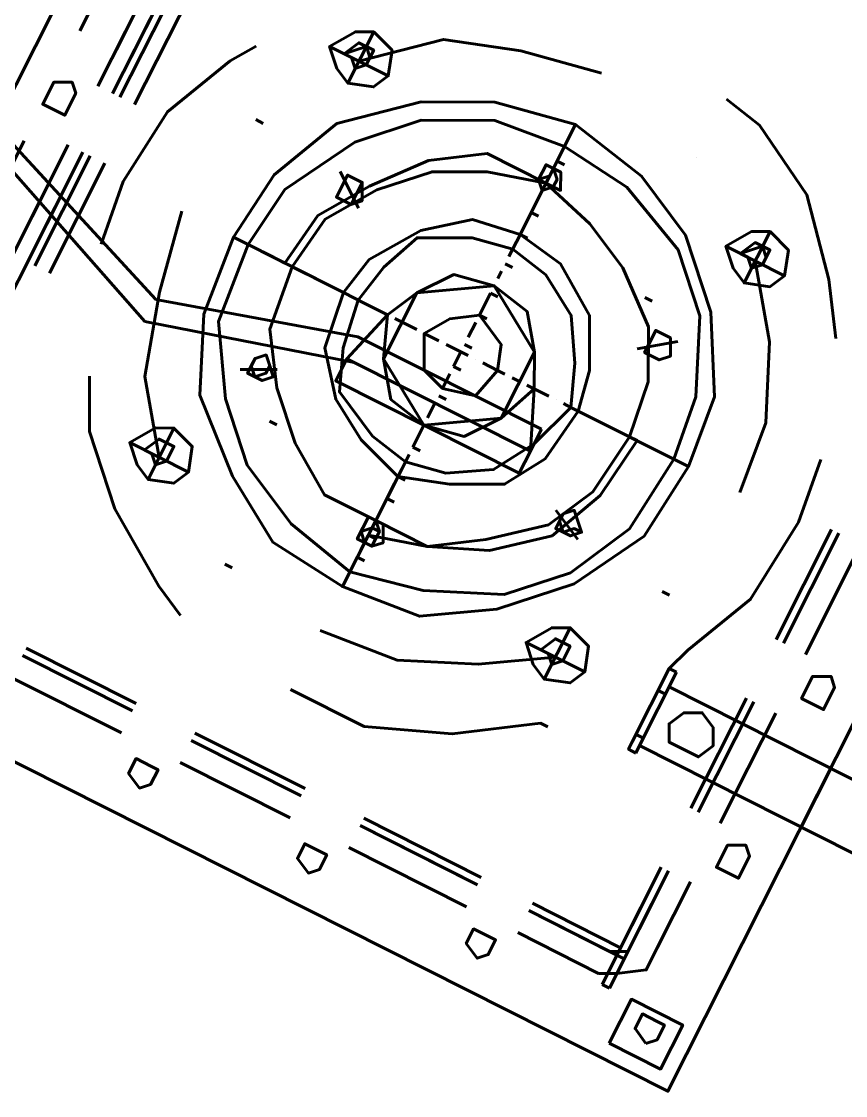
# Model space of a CAD drawing. Header units: metres. Extents: x 0 to 547597, y 0 to 1844684.
# Drawn here: x 543450.548 to 543450.963, y 1844573.632 to 1844574.172 of the extents above; entities that cross this region are included whole.
import ezdxf

# ---------------------------------------------------------------- set-up
doc = ezdxf.new("R2010")
doc.units = ezdxf.units.M
doc.layers.add('5_Thep', color=4, linetype='Continuous')
doc.layers.add('giai đoạn này', color=10, linetype='Continuous', lineweight=60)

# ---------------------------------------------------------------- blocks, each defined once
blk = doc.blocks.new('MBA220-MB')
at = {"color": 1}
for points in [[(562.08, -566.21), (562.08, -425.69)], [(562.08, -566.21), (562.08, -425.69)], [(595.14, -566.21), (595.14, -425.69)], [(595.14, -566.21), (595.14, -425.69)], [(743.93, -996.04), (743.93, -475.29), (-822.46, -475.29), (-822.46, -996.04), (743.93, -996.04)], [(743.93, -996.04), (743.93, -475.29), (-822.46, -475.29), (-822.46, -996.04), (743.93, -996.04)], [(562.08, -475.29), (595.14, -475.29)], [(562.08, -475.29), (595.14, -475.29)], [(735.66, -512.49), (735.66, -483.55), (710.87, -483.55), (710.87, -512.49), (735.66, -512.49)], [(537.28, -495.95), (537.28, -504.22), (533.15, -504.22), (524.88, -504.22), (520.75, -495.95), (524.88, -491.82), (533.15, -491.82), (537.28, -491.82), (537.28, -495.95)], [(632.34, -495.95), (632.34, -504.22), (628.21, -504.22), (619.94, -504.22), (615.81, -495.95), (619.94, -491.82), (628.21, -491.82), (632.34, -491.82), (632.34, -495.95)], [(727.4, -495.95), (723.27, -491.82), (723.27, -491.82), (715, -491.82), (715, -495.95), (715, -504.22), (723.27, -504.22), (723.27, -504.22), (727.4, -495.95)], [(516.62, -512.49), (454.62, -512.49)], [(611.68, -512.49), (549.68, -512.49)], [(681.94, -512.49), (644.74, -512.49)], [(706.73, -533.15), (702.6, -524.88), (694.34, -512.49), (681.94, -512.49)], [(516.62, -524.88), (454.62, -524.88)], [(516.62, -524.88), (454.62, -524.88)], [(516.62, -524.88), (454.62, -524.88)], [(516.62, -529.02), (454.62, -529.02)], [(516.62, -529.02), (454.62, -529.02)], [(611.68, -524.88), (549.68, -524.88)], [(611.68, -524.88), (549.68, -524.88)], [(611.68, -524.88), (549.68, -524.88)], [(611.68, -529.02), (549.68, -529.02)], [(611.68, -529.02), (549.68, -529.02)], [(694.34, -578.61), (694.34, -524.88), (644.74, -524.88)], [(710.87, -524.88), (644.74, -524.88)], [(681.94, -524.88), (644.74, -524.88)], [(690.2, -578.61), (690.2, -529.02), (644.74, -529.02)], [(710.87, -529.02), (644.74, -529.02)], [(694.34, -533.15), (690.2, -524.88), (681.94, -524.88)], [(690.2, -578.61), (690.2, -529.02)], [(694.34, -578.61), (694.34, -529.02)], [(710.87, -529.02), (710.87, -524.88)], [(586.88, -545.55), (586.88, -537.28), (578.61, -533.15), (570.35, -537.28), (566.21, -545.55), (570.35, -553.82), (578.61, -557.95), (586.88, -553.82), (586.88, -545.55)], [(694.34, -533.15), (694.34, -578.61)], [(706.73, -533.15), (706.73, -578.61)], [(553.82, -570.35), (541.42, -566.21), (504.22, -549.68), (458.76, -545.55), (425.69, -549.68)], [(553.82, -566.21), (595.14, -566.21)], [(553.82, -566.21), (553.82, -570.35), (566.21, -570.35)], [(566.21, -566.21), (553.82, -566.21)], [(553.82, -566.21), (595.14, -566.21)], [(553.82, -566.21), (553.82, -570.35), (566.21, -570.35)], [(566.21, -566.21), (553.82, -566.21)], [(566.21, -570.35), (566.21, -566.21)], [(566.21, -570.35), (566.21, -566.21)], [(591.01, -570.35), (591.01, -566.21)], [(591.01, -570.35), (591.01, -566.21)], [(599.28, -566.21), (599.28, -570.35), (595.14, -570.35)], [(595.14, -566.21), (599.28, -566.21)], [(599.28, -566.21), (599.28, -570.35), (595.14, -570.35)], [(595.14, -566.21), (599.28, -566.21)], [(367.83, -570.35), (343.03, -586.88), (309.97, -615.81), (289.31, -653.01), (285.17, -673.67)], [(595.14, -570.35), (553.82, -570.35)], [(595.14, -570.35), (553.82, -570.35)], [(458.76, -578.61), (421.56, -582.75), (384.36, -599.28), (351.3, -624.08)], [(520.75, -591.01), (520.75, -586.88)], [(715, -591.01), (715, -586.88), (723.27, -586.88), (723.27, -586.88), (727.4, -591.01), (723.27, -599.28), (723.27, -599.28), (715, -599.28), (715, -591.01)], [(524.88, -735.66), (591.01, -735.66), (586.88, -694.34), (566.21, -661.27), (537.28, -632.34), (500.09, -611.68), (458.76, -607.54), (421.56, -611.68), (384.36, -632.34), (355.43, -661.27), (338.9, -694.34), (330.64, -735.66), (338.9, -776.99), (355.43, -810.06), (384.36, -843.12), (421.56, -859.65), (458.76, -863.79), (500.09, -859.65), (537.28, -843.12), (566.21, -810.06), (586.88, -776.99), (591.01, -735.66)], [(363.7, -624.08), (359.57, -611.68), (351.3, -607.54), (338.9, -611.68), (334.77, -624.08), (338.9, -632.34), (351.3, -640.61), (359.57, -632.34), (363.7, -624.08), (334.77, -624.08)], [(351.3, -640.61), (351.3, -607.54)], [(458.76, -607.54), (458.76, -673.67)], [(557.95, -624.08), (562.08, -611.68), (574.48, -607.54), (582.75, -611.68), (586.88, -624.08), (582.75, -632.34), (574.48, -640.61), (562.08, -632.34), (557.95, -624.08), (586.88, -624.08)], [(574.48, -640.61), (574.48, -607.54)], [(690.2, -673.67), (690.2, -607.54)], [(690.2, -673.67), (690.2, -607.54)], [(694.34, -673.67), (694.34, -607.54)], [(694.34, -607.54), (694.34, -673.67)], [(706.73, -607.54), (706.73, -673.67)], [(582.75, -735.66), (574.48, -772.86), (557.95, -805.92), (533.15, -830.72), (500.09, -851.39), (458.76, -855.52), (425.69, -851.39), (388.5, -830.72), (363.7, -805.92), (347.17, -772.86), (343.03, -735.66), (347.17, -698.47), (363.7, -661.27), (388.5, -636.47), (425.69, -619.94), (458.76, -615.81), (500.09, -619.94), (533.15, -636.47), (557.95, -661.27), (574.48, -698.47), (582.75, -735.66)], [(458.76, -615.81), (458.76, -619.94)], [(648.87, -735.66), (648.87, -694.34), (632.34, -653.01), (607.54, -615.81), (607.54, -611.68)], [(694.34, -673.67), (694.34, -611.68)], [(355.43, -624.08), (351.3, -619.94), (351.3, -619.94), (347.17, -619.94), (343.03, -624.08), (347.17, -628.21), (351.3, -632.34), (351.3, -628.21), (355.43, -624.08), (351.3, -619.94), (343.03, -619.94), (343.03, -628.21), (351.3, -632.34), (351.3, -628.21), (355.43, -624.08)], [(458.76, -619.94), (458.76, -619.94)], [(566.21, -624.08), (566.21, -619.94), (574.48, -619.94), (574.48, -619.94), (578.61, -624.08), (574.48, -628.21), (574.48, -632.34), (566.21, -628.21), (566.21, -619.94), (574.48, -619.94), (578.61, -624.08), (574.48, -628.21), (574.48, -632.34), (566.21, -628.21), (566.21, -624.08)], [(615.81, -735.66), (611.68, -694.34), (595.14, -657.14), (574.48, -624.08)], [(458.76, -628.21), (458.76, -632.34)], [(458.76, -640.61), (458.76, -636.47)], [(562.08, -735.66), (553.82, -706.73), (541.42, -677.8), (520.75, -653.01), (491.82, -640.61), (458.76, -636.47)], [(553.82, -735.66), (553.82, -764.6), (537.28, -789.39), (516.62, -810.06), (491.82, -826.59), (458.76, -830.72), (429.83, -826.59), (405.03, -810.06), (384.36, -789.39), (371.97, -764.6), (363.7, -735.66), (371.97, -706.73), (384.36, -681.94), (405.03, -657.14), (429.83, -644.74), (458.76, -640.61), (491.82, -644.74), (516.62, -657.14), (537.28, -681.94), (553.82, -706.73), (553.82, -735.66)], [(417.43, -648.87), (417.43, -644.74), (413.29, -640.61), (405.03, -644.74), (405.03, -653.01), (417.43, -653.01), (417.43, -648.87)], [(417.43, -648.87), (417.43, -644.74), (413.29, -640.61), (405.03, -644.74), (405.03, -653.01), (413.29, -653.01), (417.43, -653.01), (417.43, -648.87)], [(417.43, -657.14), (405.03, -640.61)], [(458.76, -640.61), (458.76, -648.87)], [(516.62, -648.87), (516.62, -644.74), (512.49, -640.61), (508.35, -644.74), (504.22, -648.87), (508.35, -653.01), (516.62, -653.01), (516.62, -648.87), (512.49, -644.74), (512.49, -640.61), (508.35, -644.74), (504.22, -648.87), (508.35, -653.01), (512.49, -653.01), (512.49, -653.01), (516.62, -648.87)], [(508.35, -657.14), (516.62, -640.61)], [(458.76, -653.01), (458.76, -653.01)], [(458.76, -657.14), (458.76, -661.27)], [(392.63, -665.4), (392.63, -661.27)], [(529.02, -735.66), (520.75, -710.87), (508.35, -686.07), (487.69, -673.67), (458.76, -669.54), (438.09, -673.67), (413.29, -686.07), (396.76, -710.87), (392.63, -735.66), (396.76, -760.46), (413.29, -781.13), (438.09, -797.66), (458.76, -801.79), (487.69, -797.66), (508.35, -781.13), (520.75, -760.46), (529.02, -735.66)], [(458.76, -669.54), (458.76, -665.4)], [(318.24, -673.67), (318.24, -673.67)], [(520.75, -735.66), (516.62, -756.33), (504.22, -781.13), (483.55, -789.39), (458.76, -793.53), (438.09, -789.39), (417.43, -781.13), (405.03, -756.33), (400.9, -735.66), (405.03, -715), (417.43, -694.34), (438.09, -681.94), (458.76, -673.67), (483.55, -681.94), (504.22, -694.34), (516.62, -715), (520.75, -735.66)], [(458.76, -673.67), (458.76, -677.8)], [(458.76, -681.94), (458.76, -681.94)], [(487.69, -681.94), (458.76, -694.34)], [(458.76, -776.99), (487.69, -785.26), (487.69, -681.94)], [(475.29, -681.94), (475.29, -785.26)], [(487.69, -681.94), (475.29, -681.94)], [(487.69, -785.26), (500.09, -785.26), (500.09, -681.94), (487.69, -681.94)], [(487.69, -681.94), (487.69, -785.26)], [(500.09, -785.26), (500.09, -681.94)], [(715, -686.07), (715, -681.94), (723.27, -681.94), (723.27, -681.94), (727.4, -686.07), (723.27, -694.34), (723.27, -694.34), (715, -694.34), (715, -686.07)], [(458.76, -686.07), (458.76, -694.34)], [(500.09, -735.66), (495.95, -756.33), (479.42, -768.73), (458.76, -776.99), (442.23, -768.73), (425.69, -756.33), (421.56, -735.66), (425.69, -715), (442.23, -702.6), (458.76, -694.34), (479.42, -702.6), (495.95, -715), (500.09, -735.66)], [(458.76, -698.47), (458.76, -694.34)], [(442.23, -702.6), (479.42, -702.6), (500.09, -735.66), (479.42, -768.73), (442.23, -768.73), (421.56, -735.66), (442.23, -702.6)], [(458.76, -702.6), (458.76, -706.73)], [(690.2, -768.73), (690.2, -706.73)], [(690.2, -768.73), (690.2, -706.73)], [(694.34, -768.73), (694.34, -706.73)], [(694.34, -768.73), (694.34, -706.73)], [(694.34, -706.73), (694.34, -768.73)], [(706.73, -706.73), (706.73, -768.73)], [(458.76, -715), (458.76, -710.87)], [(479.42, -735.66), (475.29, -748.06), (458.76, -756.33), (446.36, -748.06), (438.09, -735.66), (446.36, -719.13), (458.76, -715), (475.29, -719.13), (479.42, -735.66)], [(458.76, -715), (458.76, -723.27)], [(367.83, -735.66), (363.7, -731.53), (363.7, -727.4), (355.43, -731.53), (355.43, -739.8), (363.7, -739.8), (367.83, -735.66)], [(458.76, -727.4), (458.76, -727.4)], [(566.21, -735.66), (566.21, -731.53), (562.08, -727.4), (553.82, -731.53), (553.82, -739.8), (566.21, -739.8), (566.21, -735.66), (566.21, -731.53), (557.95, -731.53), (553.82, -735.66), (557.95, -735.66), (562.08, -739.8), (566.21, -735.66), (566.21, -735.66)], [(351.3, -735.66), (351.3, -731.53)], [(363.7, -735.66), (363.7, -731.53), (359.57, -731.53), (355.43, -735.66), (359.57, -735.66), (363.7, -739.8), (363.7, -735.66), (363.7, -735.66)], [(363.7, -735.66), (363.7, -731.53)], [(380.23, -735.66), (380.23, -731.53)], [(392.63, -735.66), (392.63, -731.53)], [(409.16, -735.66), (409.16, -731.53)], [(425.69, -735.66), (425.69, -731.53)], [(438.09, -735.66), (438.09, -731.53)], [(454.62, -735.66), (454.62, -731.53)], [(458.76, -731.53), (458.76, -739.8)], [(458.76, -735.66), (458.76, -731.53)], [(458.76, -735.66), (458.76, -731.53)], [(467.02, -735.66), (467.02, -731.53)], [(483.55, -735.66), (483.55, -731.53)], [(500.09, -735.66), (500.09, -731.53)], [(512.49, -735.66), (512.49, -731.53)], [(529.02, -735.66), (529.02, -731.53)], [(541.42, -735.66), (541.42, -731.53)], [(557.95, -735.66), (557.95, -731.53)], [(562.08, -735.66), (562.08, -731.53)], [(574.48, -735.66), (574.48, -731.53)], [(648.87, -735.66), (648.87, -731.53)], [(301.71, -735.66), (309.97, -776.99), (322.37, -814.19), (351.3, -847.25)], [(330.64, -735.66), (396.76, -735.66)], [(343.03, -735.66), (343.03, -735.66)], [(359.57, -735.66), (351.3, -735.66)], [(371.97, -735.66), (351.3, -735.66)], [(363.7, -735.66), (363.7, -768.73), (380.23, -793.53), (405.03, -814.19), (429.83, -830.72), (458.76, -834.86)], [(371.97, -735.66), (367.83, -735.66)], [(388.5, -735.66), (384.36, -735.66)], [(405.03, -735.66), (396.76, -735.66)], [(417.43, -735.66), (413.29, -735.66)], [(438.09, -735.66), (425.69, -735.66)], [(450.49, -735.66), (442.23, -735.66)], [(467.02, -735.66), (458.76, -735.66)], [(458.76, -743.93), (458.76, -739.8)], [(479.42, -735.66), (471.16, -735.66)], [(495.95, -735.66), (487.69, -735.66)], [(512.49, -735.66), (500.09, -735.66)], [(524.88, -735.66), (516.62, -735.66)], [(541.42, -735.66), (533.15, -735.66)], [(553.82, -735.66), (545.55, -735.66)], [(553.82, -735.66), (570.35, -735.66)], [(570.35, -735.66), (562.08, -735.66)], [(582.75, -735.66), (574.48, -735.66)], [(458.76, -748.06), (458.76, -756.33)], [(458.76, -756.33), (458.76, -756.33)], [(458.76, -760.46), (458.76, -768.73)], [(458.76, -772.86), (458.76, -768.73)], [(458.76, -776.99), (458.76, -785.26)], [(715, -781.13), (715, -776.99), (723.27, -776.99), (727.4, -781.13), (723.27, -789.39), (723.27, -789.39), (715, -789.39), (715, -781.13)], [(516.62, -884.45), (487.69, -781.13)], [(458.76, -789.39), (458.76, -785.26)], [(504.22, -884.45), (475.29, -785.26)], [(458.76, -789.39), (458.76, -801.79)], [(607.54, -793.53), (607.54, -789.39)], [(458.76, -801.79), (458.76, -801.79)], [(458.76, -801.79), (458.76, -863.79)], [(533.15, -805.92), (533.15, -801.79)], [(553.82, -896.85), (578.61, -884.45), (607.54, -855.52), (632.34, -818.32), (640.61, -801.79)], [(690.2, -863.79), (690.2, -801.79)], [(690.2, -863.79), (690.2, -801.79)], [(694.34, -863.79), (694.34, -801.79)], [(694.34, -863.79), (694.34, -801.79)], [(694.34, -801.79), (694.34, -863.79)], [(706.73, -801.79), (706.73, -863.79)], [(458.76, -805.92), (458.76, -814.19)], [(417.43, -822.46), (417.43, -818.32), (413.29, -814.19), (405.03, -818.32), (405.03, -826.59), (417.43, -826.59), (417.43, -822.46)], [(417.43, -814.19), (405.03, -830.72)], [(458.76, -818.32), (458.76, -814.19)], [(516.62, -822.46), (516.62, -818.32), (512.49, -814.19), (508.35, -818.32), (504.22, -822.46), (508.35, -826.59), (516.62, -826.59), (516.62, -822.46), (512.49, -818.32), (508.35, -818.32), (504.22, -822.46), (508.35, -826.59), (512.49, -826.59), (516.62, -822.46)], [(508.35, -814.19), (516.62, -830.72)], [(417.43, -822.46), (417.43, -818.32), (405.03, -818.32), (405.03, -826.59), (417.43, -826.59), (417.43, -822.46)], [(458.76, -822.46), (458.76, -830.72)], [(363.7, -847.25), (359.57, -855.52), (351.3, -863.79), (338.9, -855.52), (334.77, -847.25), (338.9, -834.86), (351.3, -830.72), (359.57, -834.86), (363.7, -847.25), (334.77, -847.25)], [(351.3, -830.72), (351.3, -863.79)], [(458.76, -830.72), (458.76, -830.72)], [(557.95, -847.25), (562.08, -855.52), (574.48, -863.79), (582.75, -855.52), (586.88, -847.25), (582.75, -834.86), (574.48, -830.72), (562.08, -834.86), (557.95, -847.25), (586.88, -847.25)], [(574.48, -830.72), (574.48, -863.79)], [(458.76, -834.86), (458.76, -843.12)], [(355.43, -847.25), (351.3, -851.39), (351.3, -855.52), (347.17, -851.39), (343.03, -847.25), (347.17, -843.12), (351.3, -843.12), (355.43, -847.25), (351.3, -851.39), (351.3, -855.52), (343.03, -851.39), (343.03, -843.12), (351.3, -843.12), (355.43, -847.25)], [(458.76, -847.25), (458.76, -843.12)], [(458.76, -892.72), (500.09, -884.45), (541.42, -872.05), (574.48, -847.25)], [(566.21, -847.25), (566.21, -851.39), (574.48, -855.52), (574.48, -851.39), (578.61, -847.25), (574.48, -843.12), (566.21, -843.12), (566.21, -851.39), (574.48, -855.52), (574.48, -851.39), (578.61, -847.25), (574.48, -843.12), (566.21, -843.12), (566.21, -847.25)], [(458.76, -851.39), (458.76, -855.52)], [(400.9, -880.32), (400.9, -876.18)], [(467.02, -1086.97), (467.02, -983.64), (504.22, -884.45)], [(475.29, -987.77), (516.62, -884.45)], [(367.83, -896.85), (380.23, -905.12), (417.43, -921.65), (458.76, -925.78), (491.82, -921.65)], [(359.57, -938.18), (421.56, -938.18)], [(421.56, -938.18), (359.57, -938.18)], [(454.62, -938.18), (516.62, -938.18)], [(516.62, -938.18), (454.62, -938.18)], [(272.77, -950.58), (400.9, -950.58)], [(359.57, -946.45), (421.56, -946.45)], [(421.56, -946.45), (359.57, -946.45)], [(421.56, -950.58), (359.57, -950.58)], [(454.62, -946.45), (516.62, -946.45)], [(516.62, -946.45), (454.62, -946.45)], [(516.62, -950.58), (454.62, -950.58)], [(462.89, -950.58), (591.01, -950.58)], [(400.9, -958.84), (272.77, -958.84)], [(421.56, -958.84), (359.57, -958.84)], [(516.62, -958.84), (454.62, -958.84)], [(591.01, -958.84), (462.89, -958.84)], [(442.23, -971.24), (442.23, -967.11), (429.83, -967.11), (425.69, -971.24), (429.83, -979.51), (438.09, -979.51), (442.23, -979.51), (442.23, -971.24)], [(272.77, -979.51), (400.9, -979.51)], [(462.89, -979.51), (591.01, -979.51)]]:
    blk.add_lwpolyline(points, dxfattribs=at)
blk = doc.blocks.new('mb moiTQK')
at = {"layer": 'giai đoạn này', "color": 1, "linetype": 'ByBlock', "ltscale": 5, "xscale": 0.001, "yscale": 0.001, "zscale": 0.001}
blk.add_blockref('MBA220-MB', (-88.05166, -82.51016), dxfattribs=at)
blk = doc.blocks.new('ACAD-DinhViTuyenDz220kV')
blk.add_circle((543470.18793, 1844560.06958), 117.55145)
at = {"layer": '5_Thep', "rotation": 243.2403583287449}
blk.add_blockref('mb moiTQK', (543485.661, 1844458.313), dxfattribs=at)

msp = doc.modelspace()

# ---------------------------------------------------------------- block references
msp.add_blockref('ACAD-DinhViTuyenDz220kV', (0, 0))

doc.saveas('drawing.dxf')
